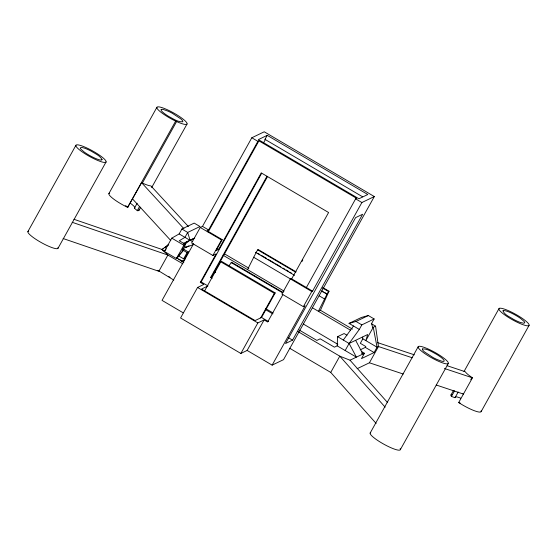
<?xml version="1.0" encoding="UTF-8"?>
<svg xmlns="http://www.w3.org/2000/svg" width="557" height="557" viewBox="0 0 557 557"><rect width="100%" height="100%" fill="white"/><g stroke="black" fill="none" stroke-linecap="round" stroke-linejoin="round"><path stroke-width="0.84" d="M73.956 219.291L161.983 249.452L164.371 251.458L176.437 258.552L176.451 257.807L177.683 257.216L183.761 249.898L182.383 249.09M299.158 330.002L316.877 340.424L320.212 338.816L334.416 347.178L337.187 345.841L337.598 336.679L344.115 333.546L346.962 335.223M321.466 291.151L327.07 294.033L318.381 311.307L320.442 310.291L328.999 291.2L323.032 287.69M247.524 269.616L256.213 252.349L255.823 252.537L294.611 275.353M166.237 248.826L164.371 251.458L171.779 238.138L179.152 233.919L181.881 229.018L194.191 223.099L199.998 226.518L187.688 232.436L184.959 237.338L179.257 240.756L185.509 244.439L182.097 250.699L183.761 249.898L177.572 256.596M27.899 231.573L75.905 145.314M58.053 248.213L106.067 161.955M108.887 193.585L156.893 107.327M188.384 226.525L150.989 185.982L148.942 185.565A17.225 3.168 29.1 0 1 144.2 183.873L141.624 182.724L127.644 207.364L175.65 121.106L176.604 121.544A17.225 3.168 29.1 0 0 186.525 124.378L186.762 124.281A17.225 3.168 29.1 0 0 175.49 114.011A17.225 3.168 29.1 0 0 157.339 106.944A17.225 3.168 29.1 0 0 167.824 116.907L168.785 117.478A17.225 3.168 29.1 0 0 175.65 121.106M142.362 183.072L176.604 121.544M138.992 209.495A17.225 3.168 29.1 0 1 137.426 210.713L134.383 208.234L137.147 203.263M137.224 210.713L139.577 206.466M139.041 210.226L140.726 207.197M151.678 187.528L187.055 123.967M176.437 258.552L183.845 245.24L185.509 244.439M176.91 258.608L177.683 257.216M247.134 350.437L272.129 365.141L283.534 359.662L374.318 196.551L264.241 131.793L251.813 137.767L202.49 226.386L200.248 227.465L191.615 242.97L212.885 255.482L216.144 253.908L200.311 282.364L203.848 284.446L197.568 287.461L180.572 317.991L240.854 353.458L247.134 350.437L264.122 319.906L267.659 321.988L282.852 294.695M178.832 256.025L183.629 258.845L187.11 252.6L188.398 251.98L182.912 248.749L188.983 245.832M188.398 251.98L184.924 258.225L183.629 258.845M193.62 243.667L162.052 300.383L183.204 312.832M291.506 279.148L328.595 212.516L261.24 172.893L218.671 249.369L216.109 250.601L222.215 239.642L207.03 230.709L208.569 229.964L257.898 141.346L258.914 140.858L356.647 198.355L355.631 198.842L306.385 287.509M208.144 232.074L258.914 140.858M362.579 196.781L264.993 139.368L267.228 135.344L367.794 194.511L358.924 198.772L258.357 139.612L267.228 135.344M263.545 142.843L265.236 139.807M212.885 255.482L221.512 239.976L222.215 239.642M200.311 282.364L201.168 281.953L261.679 173.241M212.203 278.242L210.706 277.365L266.984 176.256M267.569 176.527L211.716 276.878L210.706 277.365M204.614 290.865L220.781 261.825L221.637 261.414L275.2 292.926L261.539 317.469L255.092 320.567L201.523 289.055L207.12 286.368M240.854 353.458L257.849 322.921L264.122 319.906M260.683 317.88L274.343 293.337L275.2 292.926M301.95 261.518L302.792 259.994M312.568 291.144L291.102 278.521L290.329 278.897L281.898 294.04L303.356 306.67L311.788 291.52L312.568 291.144L361.89 202.525L374.318 196.551M272.129 365.141L305.152 305.8L303.356 306.67M292.55 340.146L362.621 214.25L355.596 217.627L285.525 343.523L292.55 340.146L288.394 337.702M376.135 423.424L330.747 372.424L339.784 356.167L350.026 360.205L387.672 402.69M345.166 350.541L349.114 343.453L359.307 329.431L361.834 324.877L374.144 318.959L368.337 315.541L361.361 317.476L349.051 323.394L359.307 329.431M362.614 337.11L362.823 338.83L360.33 343.314L365.81 346.538L365.336 347.394L360.149 349.887M374.144 318.959L371.616 323.506L372.675 327.565L375.578 326.165L378.461 346.538L369.416 362.788L357.128 368.699M361.542 351.551L364.459 353.27L361.486 358.604L374.095 352.546L377.061 347.206L378.461 346.538L412.264 357.782M370.168 433.047L418.161 346.774M400.337 449.666L448.329 363.394M450.968 394.976L453.495 390.436M464.016 371.519L498.933 308.703M460.695 398.144A12.407 2.284 29.1 0 0 455.034 397.691L451.435 396.452L454.582 390.791M455.034 397.691L458.188 392.017M470.79 379.728L472.023 377.514L469.642 375.829A17.225 3.182 29.1 0 1 466.125 372.821L465.186 371.707L447.153 365.719M481.088 410.871A17.225 3.175 29.1 0 1 474.668 410.836A17.225 3.175 29.1 0 1 459.135 402.829L458.703 402.551L472.454 377.813L472.023 377.514M481.137 411.602L529.101 325.323M255.823 252.537L258.135 249.515L296.178 271.893M326.687 294.221L328.999 291.2M229.324 265.278L231.635 262.25L283.102 292.529M343.3 340.035L353.493 326.012M183.914 244.453L187.096 241.55M164.997 247.593L168.729 244.579M184.639 244.488L190.034 240.137L192.729 241.724M182.877 263.858L167.894 255.043L161.983 249.452L168.646 244.551M264.993 139.368L265.661 139.048M161.983 249.452L163.751 248.603M183.295 243.381L192.931 238.744M179.152 233.919L190.111 240.373L194.727 238.152M181.199 261.477L184.91 259.694M349.051 323.394L356.027 321.459L368.337 315.541M337.598 336.679L349.114 343.453L367.69 334.52L365.838 340.606L373.246 327.286L377.061 347.206L362.823 338.83M350.026 360.205L364.459 353.27M193.78 244.516L186.087 247.224L183.991 245.992M377.472 342.583L414.359 354.83M444.423 368.483L472.454 377.813M369.416 362.788L403.226 374.032M436.215 385.005L463.424 394.064L462.992 393.764M72.173 222.285L167.894 255.043L158.849 271.287L63.136 238.535M458.703 402.551L460.326 403.143M251.813 137.767L257.898 141.346M355.631 198.842L361.89 202.525M257.571 249.787L295.607 272.164M322.461 287.962L328.428 291.471M257.703 253.226L259.938 254.542M261.435 255.419L266.65 258.49M268.147 259.367L274.114 262.883M275.604 263.76L280.825 266.831M283.06 268.147L284.557 269.024M286.047 269.901L288.282 271.217M289.772 272.095L291.269 272.972M321.849 290.963L323.339 291.84M324.828 292.717L326.325 293.595M371.317 323.659L375.578 326.165M202.49 226.386L208.569 229.964M253.519 257.188L311.788 291.52M319.154 295.802L324.376 298.872M200.248 227.465L221.512 239.976M356.027 321.459L361.834 324.877M217.223 248.519L218.671 249.369M224.387 253.79L248.861 268.189M320.442 310.291L352.449 329.124M181.881 229.018L187.688 232.436L190.111 240.373M223.009 255.197L284.07 291.116M312.414 307.791L350.527 330.217M231.078 262.521L282.545 292.801M220.781 261.825L274.343 293.337M365.336 347.394L374.095 352.546M171.779 238.138L183.845 245.24M361.437 353.145L362.913 354.008L355.631 340.32M182.995 250.177L187.11 252.6M214.132 271.544L215.629 272.429M303.342 324.028L337.827 344.317M337.187 345.841L356.396 357.141L349.114 343.453M265.598 308.578L273.083 312.978M265.334 309.504L272.819 313.904M176.451 257.807L183.859 262.173M178.686 259.165L183.483 261.992M297.918 331.533L339.784 356.167L385.166 407.174M201.168 281.953L207.977 285.957M261.539 317.469L268.516 321.57M197.568 287.461L257.849 322.921M168.569 276.446L170.073 277.33M173.798 280.08L157.84 270.333M289.64 348.236L330.747 372.424M125.617 205.582L127.859 207.462M141.624 182.724L183.949 228.753M132.573 198.967L170.783 240.52M451.435 396.452L451.372 396.361A17.225 3.175 29.1 0 1 452.166 394.474M400.135 448.622A17.225 3.161 29.1 0 1 384.539 444.577A17.225 3.161 29.1 0 1 370.69 432.629M58.005 247.475A17.225 3.168 29.1 0 1 41.246 242.553A17.225 3.168 29.1 0 1 28.734 231.092M127.644 207.364A17.225 3.168 29.1 0 1 109.416 193.175M130.811 203.577A12.407 2.284 29.1 0 1 134.383 208.234M102.056 159.601L101.611 160.033A12.407 2.284 29.1 0 1 90.861 156.169L89.44 155.382A12.407 2.284 29.1 0 1 84.288 152.096L80.981 149.241A12.407 2.284 29.1 0 1 80.271 147.863L81.879 147.431L84.775 148.232A12.407 2.284 29.1 0 1 91.466 151.302C95.136 153.683 100.002 155.563 102.056 159.601M502.999 310.848C504.579 315.074 509.975 316.905 513.54 319.349A12.407 2.284 29.1 0 0 520.231 322.419L523.789 323.262L524.736 322.775A12.407 2.284 29.1 0 0 524.026 321.396L520.718 318.548A12.407 2.284 29.1 0 0 515.566 315.262L514.146 314.475A12.407 2.284 29.1 0 0 503.396 310.618L502.999 310.848M422.505 348.919L422.38 349.19A12.407 2.277 29.1 0 0 424.455 351.892L432.991 357.497A12.407 2.277 29.1 0 0 437.182 359.55L441.743 361.194A12.407 2.277 29.1 0 0 444.04 361.187L444.166 360.915A12.407 2.277 29.1 0 0 436.361 354.21C432.051 351.989 427.47 348.578 422.505 348.919M161.189 109.541L161.057 109.806A12.407 2.284 29.1 0 0 168.834 116.51C173.157 118.732 177.739 122.157 182.71 121.816L182.842 121.544A12.407 2.284 29.1 0 0 180.774 118.85L172.252 113.238A12.407 2.284 29.1 0 0 168.061 111.177L163.493 109.534A12.407 2.284 29.1 0 0 161.189 109.541M418.495 346.44L418.453 346.461A17.225 3.161 29.1 0 0 429.76 356.731A17.225 3.161 29.1 0 0 447.891 363.777A17.225 3.161 29.1 0 0 437.37 353.813L436.409 353.242A17.225 3.161 29.1 0 0 429.538 349.622L428.584 349.176A17.225 3.161 29.1 0 0 418.69 346.357L418.495 346.44M105.774 162.268L105.538 162.365A17.225 3.168 29.1 0 1 87.15 155.083A17.225 3.168 29.1 0 1 76.274 144.966A17.225 3.168 29.1 0 1 94.182 151.81L95.143 152.374A17.225 3.168 29.1 0 1 105.391 160.193L105.663 160.569A17.225 3.168 29.1 0 1 105.774 162.268M499.469 308.286L499.225 308.39A17.225 3.175 29.1 0 0 509.864 318.277L510.825 318.848A17.225 3.175 29.1 0 0 528.739 325.678A17.225 3.175 29.1 0 0 517.857 315.561A17.225 3.175 29.1 0 0 499.469 308.286"/></g></svg>
